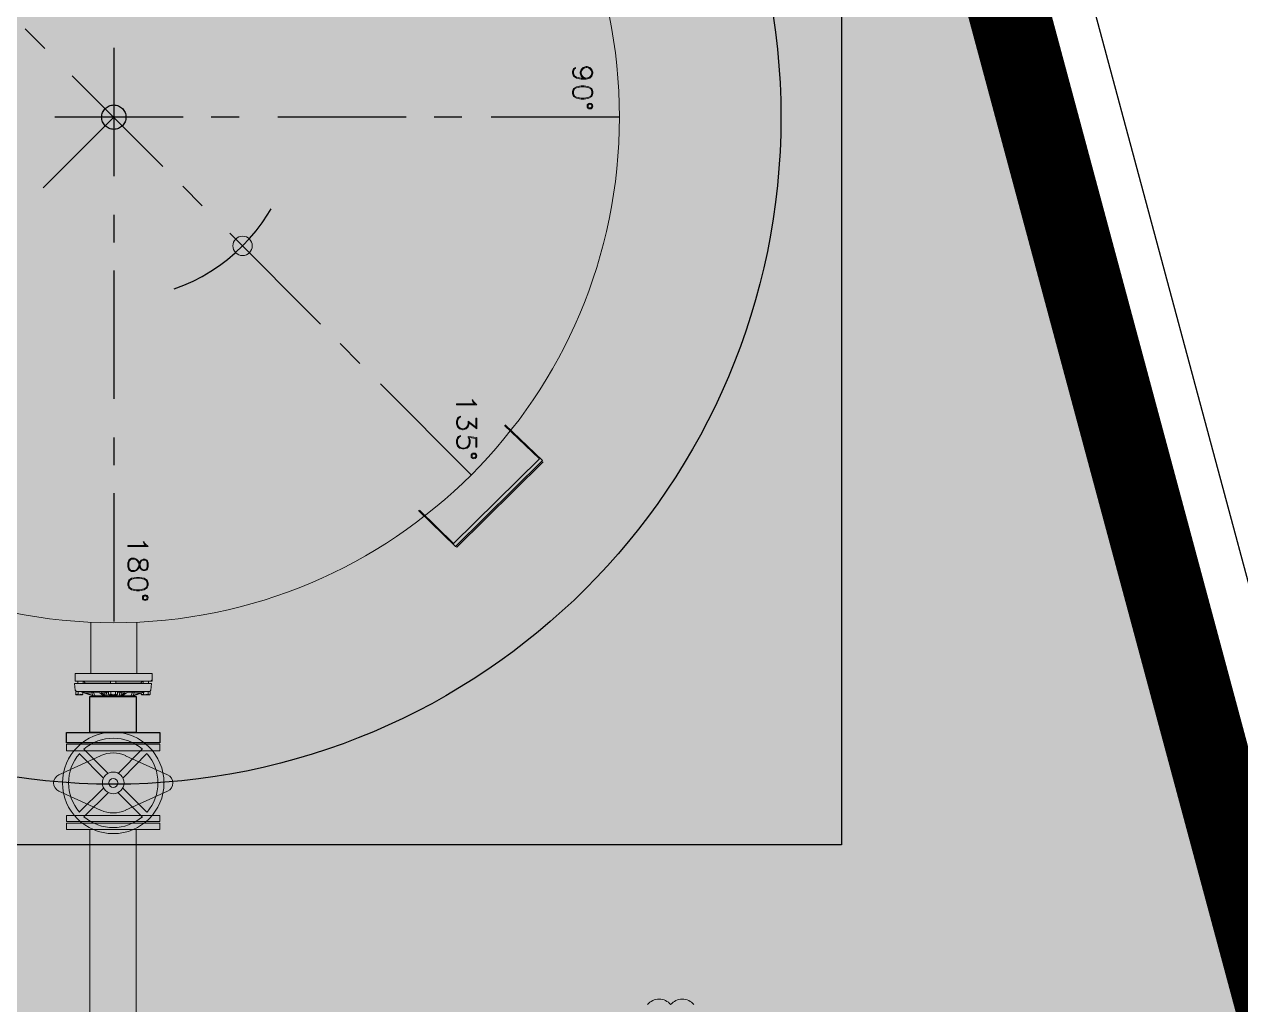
# Model space of a CAD drawing. Header units: millimetres. Extents: x 28 to 201, y 462 to 575.
# Drawn here: x 121.541 to 124.548, y 561.454 to 563.878 of the extents above; entities that cross this region are included whole.
import ezdxf

# ---------------------------------------------------------------- set-up
doc = ezdxf.new("R2010")
doc.units = ezdxf.units.MM
doc.linetypes.add('DASHDOT', pattern=[25.4, 12.7, -6.35, 0, -6.35])
for name, color, linetype in [('1- 3', 3, 'Continuous'), ('1- muro de carga', 5, 'Continuous'), ('8 hatch 2', 104, 'Continuous'), ('ejes', 140, 'DASHDOT')]:
    doc.layers.add(name, color=color, linetype=linetype)
doc.layers.add('3', color=3, linetype='Continuous', lineweight=30)

# ---------------------------------------------------------------- blocks, each defined once
blk = doc.blocks.new('tanke')
at = {"layer": '3', "lineweight": 20}
for points in [[(-0.0967, 1.1601), (-0.1012, 1.1553), (-0.1084, 1.1529), (-0.1109, 1.1529), (-0.1181, 1.1553), (-0.1226, 1.1601), (-0.125, 1.1674), (-0.125, 1.1698), (-0.1226, 1.1767), (-0.1181, 1.1815), (-0.1109, 1.184), (-0.1084, 1.184), (-0.1012, 1.1815), (-0.0967, 1.1767), (-0.0943, 1.1674), (-0.0943, 1.1553), (-0.0967, 1.1436), (-0.1012, 1.1363), (-0.1084, 1.1339), (-0.1133, 1.1339), (-0.1202, 1.1363), (-0.1226, 1.1412), (-0.1202, 1.1412), (-0.1181, 1.1363)], [(-0.1133, 1.1553), (-0.1202, 1.1601), (-0.1226, 1.1674), (-0.1226, 1.1698), (-0.1202, 1.1767), (-0.1133, 1.1815)], [(-0.1226, 1.1718), (-0.1181, 1.1791), (-0.1109, 1.1815), (-0.1084, 1.1815), (-0.1012, 1.1791), (-0.0967, 1.1718)], [(-0.106, 1.1815), (-0.0987, 1.1767), (-0.0967, 1.1674), (-0.0967, 1.1553), (-0.0987, 1.1436), (-0.1036, 1.1363)], [(-0.0632, 1.184), (-0.0705, 1.1815), (-0.0749, 1.1743), (-0.0773, 1.1626), (-0.0773, 1.1553), (-0.0749, 1.1436), (-0.0705, 1.1363), (-0.0632, 1.1339), (-0.0584, 1.1339), (-0.0515, 1.1363), (-0.0466, 1.1436), (-0.0442, 1.1553), (-0.0442, 1.1626), (-0.0466, 1.1743), (-0.0515, 1.1815), (-0.0584, 1.184), (-0.0632, 1.184)], [(-0.0681, 1.1815), (-0.0729, 1.1743), (-0.0749, 1.1626), (-0.0749, 1.1553), (-0.0729, 1.1436), (-0.0681, 1.1363)], [(-0.0515, 1.1791), (-0.0584, 1.1815), (-0.0632, 1.1815), (-0.0705, 1.1791)], [(-0.0535, 1.1363), (-0.0491, 1.1436), (-0.0466, 1.1553), (-0.0466, 1.1626), (-0.0491, 1.1743), (-0.0535, 1.1815)], [(-0.0967, 1.165), (-0.1012, 1.1577), (-0.1084, 1.1553), (-0.1109, 1.1553), (-0.1181, 1.1577), (-0.1226, 1.165)], [(-0.0967, 1.1674), (-0.0987, 1.1601), (-0.106, 1.1553)], [(-0.1012, 1.1387), (-0.1084, 1.1363), (-0.1133, 1.1363), (-0.1202, 1.1387)], [(-0.0705, 1.1387), (-0.0632, 1.1363), (-0.0584, 1.1363), (-0.0515, 1.1387)], [(0.8487, 1.0596), (0.7611, 0.9671)], [(0.8451, 1.0523), (0.7627, 0.9655)], [(0.8451, 1.0523), (1.0543, 0.8399), (0.9715, 0.7555)], [(1.062, 0.8447), (0.8487, 1.0596)], [(1.062, 0.8447), (1.0636, 0.8479), (0.852, 1.0612)], [(0.711, 0.8472), (0.7086, 0.8472), (0.7086, 0.8924), (0.7041, 0.8875), (0.6993, 0.8855), (0.6993, 0.8875), (0.7041, 0.89), (0.711, 0.8972), (0.711, 0.8472)], [(0.7538, 0.8783), (0.7586, 0.8783), (0.7659, 0.8758), (0.7708, 0.871), (0.7732, 0.8637), (0.7732, 0.8617), (0.7708, 0.8544), (0.7659, 0.8496), (0.7586, 0.8472), (0.7518, 0.8472), (0.7445, 0.8496), (0.7421, 0.852), (0.7397, 0.8569), (0.7421, 0.8569)], [(0.7683, 0.8948), (0.7445, 0.8948), (0.7445, 0.8972), (0.7708, 0.8972), (0.7538, 0.8758)], [(0.7683, 0.8972), (0.7518, 0.8758)], [(0.7518, 0.8758), (0.7586, 0.8758), (0.7659, 0.8734), (0.7708, 0.8661)], [(0.7611, 0.8758), (0.7683, 0.871), (0.7708, 0.8637), (0.7708, 0.8617), (0.7683, 0.8544), (0.7611, 0.8496)], [(0.7922, 0.8972), (0.816, 0.8972), (0.816, 0.8948), (0.7946, 0.8948), (0.7922, 0.8783), (0.799, 0.8807), (0.8063, 0.8807), (0.8136, 0.8783), (0.8184, 0.8734), (0.8204, 0.8661), (0.8204, 0.8617), (0.8184, 0.8544), (0.8136, 0.8496), (0.8063, 0.8472), (0.799, 0.8472), (0.7922, 0.8496), (0.7897, 0.852), (0.7873, 0.8569), (0.7897, 0.8569)], [(0.7922, 0.8972), (0.7897, 0.8758)], [(0.7897, 0.8758), (0.7922, 0.8758), (0.797, 0.8783), (0.8063, 0.8783), (0.8136, 0.8758), (0.8184, 0.8686)], [(0.8087, 0.8783), (0.816, 0.8734), (0.8184, 0.8661), (0.8184, 0.8617), (0.816, 0.8544), (0.8087, 0.8496)], [(0.7708, 0.8593), (0.7659, 0.852), (0.7586, 0.8496), (0.7518, 0.8496), (0.7445, 0.852), (0.7421, 0.8569)], [(0.7494, 0.8496), (0.7421, 0.8544)], [(0.8184, 0.8593), (0.8136, 0.852), (0.8063, 0.8496), (0.799, 0.8496), (0.7922, 0.852), (0.7897, 0.8569)], [(0.797, 0.8496), (0.7897, 0.8544)], [(1.062, 0.8447), (0.9727, 0.7534)], [(1.3754, 0.0951), (1.3754, -0.0955)], [(1.3754, 0.0951), (1.3948, 0.0951)], [(1.3754, -0.0919), (1.3754, 0.0919)], [(1.3916, 0.0951), (1.3948, 0.0919)], [(1.3948, -0.0955), (1.3948, 0.0951)], [(1.4004, 0.0935), (1.4004, -0.0971)], [(1.0615, 0.0346), (1.0591, 0.0346), (1.0591, 0.0799), (1.0547, 0.075), (1.0498, 0.0726), (1.0498, 0.075), (1.0547, 0.0774), (1.0615, 0.0847), (1.0615, 0.0346)], [(1.0975, 0.0823), (1.095, 0.0774), (1.095, 0.0726), (1.0975, 0.0677), (1.1019, 0.0657), (1.1116, 0.0633), (1.1164, 0.0609), (1.1213, 0.056), (1.1237, 0.0512), (1.1237, 0.0439), (1.1213, 0.0395), (1.1189, 0.037), (1.1116, 0.0346), (1.1019, 0.0346), (1.095, 0.037), (1.0926, 0.0395), (1.0902, 0.0439), (1.0902, 0.0512), (1.0926, 0.056), (1.0975, 0.0609), (1.1019, 0.0633), (1.1116, 0.0657), (1.1164, 0.0677), (1.1189, 0.0726), (1.1189, 0.0774), (1.1164, 0.0823)], [(1.1019, 0.0847), (1.095, 0.0823), (1.0926, 0.0774), (1.0926, 0.0726), (1.095, 0.0677), (1.0975, 0.0657), (1.1019, 0.0633), (1.1116, 0.0609), (1.1164, 0.0584), (1.1189, 0.056), (1.1213, 0.0512), (1.1213, 0.0439), (1.1189, 0.0395), (1.1116, 0.037), (1.1019, 0.037), (1.095, 0.0395), (1.0926, 0.0439), (1.0926, 0.0512), (1.095, 0.056), (1.0975, 0.0584), (1.1019, 0.0609), (1.1116, 0.0633), (1.1164, 0.0657), (1.1189, 0.0677), (1.1213, 0.0726), (1.1213, 0.0774), (1.1189, 0.0823), (1.1116, 0.0847), (1.1019, 0.0847)], [(1.1189, 0.0799), (1.1116, 0.0823), (1.1019, 0.0823), (1.095, 0.0799)], [(1.152, 0.0847), (1.1451, 0.0823), (1.1403, 0.075), (1.1379, 0.0633), (1.1379, 0.056), (1.1403, 0.0439), (1.1451, 0.037), (1.152, 0.0346), (1.1568, 0.0346), (1.1641, 0.037), (1.1689, 0.0439), (1.171, 0.056), (1.171, 0.0633), (1.1689, 0.075), (1.1641, 0.0823), (1.1568, 0.0847), (1.152, 0.0847)], [(1.1471, 0.0823), (1.1427, 0.075), (1.1403, 0.0633), (1.1403, 0.056), (1.1427, 0.0439), (1.1471, 0.037)], [(1.1641, 0.0799), (1.1568, 0.0823), (1.152, 0.0823), (1.1451, 0.0799)], [(1.1617, 0.037), (1.1665, 0.0439), (1.1689, 0.056), (1.1689, 0.0633), (1.1665, 0.075), (1.1617, 0.0823)], [(1.3948, 0.0854), (1.4004, 0.0854)], [(1.4004, 0.0725), (1.3948, 0.0725)], [(1.3996, 0.0046), (1.3996, 0.0676)], [(1.4198, 0.0038), (1.4198, 0.0887)], [(1.4198, 0.0846), (1.4267, 0.0846)], [(1.4198, 0.0491), (1.4198, 0.0495), (1.4202, 0.0499), (1.4206, 0.0499), (1.421, 0.0503), (1.4214, 0.0503), (1.4218, 0.0503), (1.4223, 0.0507), (1.4231, 0.0507), (1.4231, 0.0672)], [(1.4218, 0.0733), (1.4267, 0.0733)], [(1.4218, 0.0733), (1.4267, 0.0733)], [(1.4218, 0.0733), (1.4267, 0.0733)], [(1.4218, 0.0733), (1.4267, 0.0733)], [(1.4218, 0.0733), (1.4267, 0.0733)], [(1.4235, 0.0676), (1.4267, 0.0676)], [(1.4299, 0.0515), (1.4243, 0.0676)], [(1.4283, 0.0874), (1.4279, 0.0887), (1.4267, 0.0899)], [(1.4267, 0.0899), (1.4283, 0.0887)], [(1.4267, 0.0846), (1.4279, 0.0854)], [(1.4283, 0.079), (1.4279, 0.081), (1.4275, 0.083), (1.4267, 0.0846)], [(1.4283, 0.0705), (1.4279, 0.0721), (1.4267, 0.0733)], [(1.4283, 0.0693), (1.4267, 0.0676)], [(1.4279, 0.0854), (1.4283, 0.087), (1.4283, 0.0874)], [(1.4283, 0.0887), (1.4283, 0.0874)], [(1.4283, 0.079), (1.4283, 0.079)], [(1.4283, 0.0705), (1.4283, 0.0693)], [(1.0926, 0.0419), (1.0999, 0.037)], [(1.114, 0.037), (1.1213, 0.0419)], [(1.1451, 0.0395), (1.152, 0.037), (1.1568, 0.037), (1.1641, 0.0395)], [(1.2502, 0.0567), (1.3754, 0.0567)], [(1.3996, 0.0471), (1.4004, 0.0471)], [(1.4214, 0.0333), (1.4214, 0.0466)], [(1.4214, 0.0466), (1.4275, 0.0438), (1.4311, 0.0422)], [(1.4311, 0.0471), (1.4311, 0.0471), (1.4307, 0.0471), (1.4303, 0.0479)], [(1.4311, 0.0507), (1.4311, 0.0471), (1.4307, 0.0471)], [(1.4311, 0.0471), (1.4311, 0.0471)], [(1.4311, 0.0471), (1.4311, 0.0458)], [(1.4311, 0.0471), (1.4311, 0.0471), (1.4311, 0.0458), (1.4311, 0.0434), (1.4315, 0.0418)], [(1.4311, 0.0228), (1.4311, 0.0232), (1.4311, 0.0422), (1.4315, 0.0418), (1.4311, 0.0434), (1.4311, 0.0458)], [(1.4315, 0.0418), (1.4315, 0.0422), (1.4311, 0.0426)], [(1.4311, 0.0422), (1.4315, 0.0418)], [(1.4311, 0.0422), (1.4315, 0.0418)], [(1.4328, -0.0515), (1.4328, 0.0479)], [(1.3948, 0.0046), (1.4004, 0.0046)], [(1.4214, 0.0147), (1.4214, 0.0151), (1.421, 0.0151), (1.4206, 0.0151), (1.4202, 0.0151), (1.4202, 0.0155), (1.4198, 0.0155)], [(1.4198, 0.0038), (1.4198, 0.0038)], [(1.4283, -0.0002), (1.4275, 0.0018), (1.4267, 0.0038), (1.4198, 0.0038), (1.4198, 0.003)], [(1.4198, 0.0038), (1.4267, 0.0038)], [(1.4198, 0.0038), (1.4267, 0.0038)], [(1.4198, -0.0067), (1.4198, 0.003)], [(1.4214, 0.0095), (1.4214, 0.0147)], [(1.4231, 0.0188), (1.4231, 0.0269)], [(1.4267, 0.0038), (1.4279, 0.005), (1.4283, 0.0063), (1.4283, 0.0067), (1.4279, 0.0079), (1.4267, 0.0095)], [(1.4267, 0.0095), (1.4283, 0.0079)], [(1.4283, 0.0079), (1.4283, 0.0067)], [(1.4283, 0.0067), (1.4283, -0.0018)], [(1.4311, 0.0232), (1.4287, 0.0236)], [(1.4303, 0.0216), (1.4307, 0.0216), (1.4311, 0.022), (1.4311, 0.0224)], [(1.4311, 0.0204), (1.4311, 0.016), (1.4315, 0.0131)], [(1.4315, 0.0131), (1.4315, 0.0135), (1.4311, 0.0143)], [(1.4311, 0.0131), (1.4315, 0.0131)], [(1.4004, -0.0083), (1.3948, -0.0083)], [(1.3996, -0.0713), (1.3996, -0.0083)], [(1.4198, -0.0067), (1.4198, -0.0075)], [(1.4198, -0.0923), (1.4198, -0.0075)], [(1.4198, -0.0131), (1.4267, -0.0131)], [(1.4214, -0.0188), (1.4214, -0.0188), (1.421, -0.0188), (1.4206, -0.0188), (1.4202, -0.0192), (1.4198, -0.0196)], [(1.4214, -0.0204), (1.4214, -0.0131)], [(1.4231, -0.0224), (1.4231, -0.0305)], [(1.4283, -0.0103), (1.4279, -0.0087), (1.4267, -0.0075)], [(1.4283, -0.0115), (1.4267, -0.0131)], [(1.4283, -0.0018), (1.4283, -0.0002)], [(1.4283, -0.0103), (1.4283, -0.0115)], [(1.4311, -0.0269), (1.4287, -0.0277)], [(1.4303, -0.0252), (1.4307, -0.0256), (1.4311, -0.0261), (1.4311, -0.0265)], [(1.4311, -0.0172), (1.4315, -0.0168)], [(1.4311, -0.024), (1.4311, -0.0196), (1.4315, -0.0168)], [(1.4315, -0.0168), (1.4315, -0.0172), (1.4311, -0.018)], [(1.4311, -0.0212), (1.4311, -0.0212)], [(1.4311, -0.0269), (1.4311, -0.0269), (1.4311, -0.0458), (1.4315, -0.0458), (1.4311, -0.0475), (1.4311, -0.0495)], [(1.2502, -0.0571), (1.3754, -0.0571)], [(1.3996, -0.0511), (1.4004, -0.0511)], [(1.4231, -0.0709), (1.4231, -0.0543), (1.4223, -0.0543), (1.4218, -0.0543), (1.4214, -0.0539), (1.421, -0.0539), (1.4206, -0.0535), (1.4202, -0.0535), (1.4198, -0.0531)], [(1.4214, -0.0374), (1.4214, -0.0507)], [(1.4214, -0.0507), (1.4275, -0.0479), (1.4311, -0.0458)], [(1.4311, -0.0519), (1.4243, -0.0713)], [(1.4311, -0.0507), (1.4311, -0.0507), (1.4307, -0.0511), (1.4303, -0.0519)], [(1.4311, -0.0547), (1.4311, -0.0507), (1.4307, -0.0511)], [(1.4311, -0.0466), (1.4315, -0.0458)], [(1.4311, -0.0458), (1.4315, -0.0458)], [(1.4311, -0.0458), (1.4315, -0.0458)], [(1.4311, -0.0507), (1.4311, -0.0507), (1.4311, -0.0495), (1.4311, -0.0475), (1.4315, -0.0458)], [(1.4311, -0.0507), (1.4311, -0.0495)], [(1.4311, -0.0507), (1.4311, -0.0507)], [(1.4004, -0.0761), (1.3948, -0.0761)], [(1.3948, -0.0891), (1.4004, -0.0891)], [(1.4198, -0.0882), (1.4279, -0.0882)], [(1.4218, -0.0769), (1.4267, -0.0769)], [(1.4218, -0.0769), (1.4267, -0.0769)], [(1.4218, -0.0769), (1.4271, -0.0769)], [(1.4235, -0.0713), (1.4243, -0.0713)], [(1.4283, -0.0782), (1.4271, -0.0769)], [(1.4283, -0.0794), (1.4279, -0.0802), (1.4271, -0.0814)], [(1.4271, -0.0814), (1.4279, -0.083)], [(1.4271, -0.0814), (1.4279, -0.083), (1.4283, -0.0842), (1.4283, -0.0854)], [(1.4283, -0.0858), (1.4283, -0.0874), (1.4279, -0.0887), (1.4271, -0.0899)], [(1.4271, -0.0899), (1.4279, -0.0907)], [(1.4283, -0.0794), (1.4283, -0.0782)], [(1.4283, -0.0919), (1.4283, -0.0854)], [(1.3948, -0.0955), (1.3754, -0.0955)], [(1.4275, -0.0939), (1.4198, -0.0939), (1.4198, -0.0923)], [(1.4283, -0.0919), (1.4279, -0.0931), (1.4271, -0.0943)], [(1.4271, -0.0943), (1.4283, -0.0931)], [(1.4283, -0.0919), (1.4283, -0.0919), (1.4279, -0.0907)], [(1.4283, -0.0931), (1.4283, -0.0919)]]:
    blk.add_lwpolyline(points, dxfattribs=at)
for points, knots in [([(0, 1.2498), (-0.6905, 1.2498), (-1.2502, 0.6902), (-1.2502, 0), (-1.2502, -0.6902), (-0.6905, -1.2498), (0, -1.2498), (0.6905, -1.2498), (1.2502, -0.6902), (1.2502, 0), (1.2502, 0.6902), (0.6905, 1.2498), (0, 1.2498)], [0, 0, 0, 0, 1, 1, 1, 2, 2, 2, 3, 3, 3, 4, 4, 4, 4]), ([(-0.0204, 1.1769), (-0.0204, 1.1808), (-0.0236, 1.184), (-0.0275, 1.184), (-0.0314, 1.184), (-0.0345, 1.1808), (-0.0345, 1.1769), (-0.0345, 1.173), (-0.0314, 1.1698), (-0.0275, 1.1698), (-0.0236, 1.1698), (-0.0204, 1.173), (-0.0204, 1.1769)], [0, 0, 0, 0, 1, 1, 1, 2, 2, 2, 3, 3, 3, 4, 4, 4, 4]), ([(-0.0228, 1.1769), (-0.0228, 1.1795), (-0.0249, 1.1815), (-0.0275, 1.1815), (-0.03, 1.1815), (-0.0321, 1.1795), (-0.0321, 1.1769), (-0.0321, 1.1743), (-0.03, 1.1723), (-0.0275, 1.1723), (-0.0249, 1.1723), (-0.0228, 1.1743), (-0.0228, 1.1769)], [0, 0, 0, 0, 1, 1, 1, 2, 2, 2, 3, 3, 3, 4, 4, 4, 4]), ([(0.8447, 0.8902), (0.8447, 0.8941), (0.8415, 0.8972), (0.8376, 0.8972), (0.8337, 0.8972), (0.8305, 0.8941), (0.8305, 0.8902), (0.8305, 0.8863), (0.8337, 0.8831), (0.8376, 0.8831), (0.8415, 0.8831), (0.8447, 0.8863), (0.8447, 0.8902)], [0, 0, 0, 0, 1, 1, 1, 2, 2, 2, 3, 3, 3, 4, 4, 4, 4]), ([(0.8422, 0.8902), (0.8422, 0.8927), (0.8402, 0.8948), (0.8376, 0.8948), (0.835, 0.8948), (0.833, 0.8927), (0.833, 0.8902), (0.833, 0.8876), (0.835, 0.8855), (0.8376, 0.8855), (0.8402, 0.8855), (0.8422, 0.8876), (0.8422, 0.8902)], [0, 0, 0, 0, 1, 1, 1, 2, 2, 2, 3, 3, 3, 4, 4, 4, 4]), ([(0.3183, 0.3423), (0.305, 0.3423), (0.2942, 0.3315), (0.2942, 0.3183), (0.2942, 0.305), (0.305, 0.2942), (0.3183, 0.2942), (0.3315, 0.2942), (0.3423, 0.305), (0.3423, 0.3183), (0.3423, 0.3315), (0.3315, 0.3423), (0.3183, 0.3423)], [0, 0, 0, 0, 1, 1, 1, 2, 2, 2, 3, 3, 3, 4, 4, 4, 4]), ([(1.3948, 0.0919), (1.3948, 0.0919), (1.3948, -0.0955), (1.3948, -0.0955), (1.3948, -0.0955), (1.3948, 0.0919), (1.3948, 0.0919)], [0, 0, 0, 0, 1, 1, 1, 2, 2, 2, 2]), ([(1.4198, 0.0887), (1.4198, 0.0887), (1.417, 0.0919), (1.417, 0.0919), (1.417, 0.0919), (1.4198, 0.0887), (1.4198, 0.0887), (1.4198, 0.0887), (1.417, 0.0919), (1.417, 0.0919), (1.417, 0.0919), (1.4004, 0.0935), (1.4004, 0.0935)], [0, 0, 0, 0, 1, 1, 1, 2, 2, 2, 3, 3, 3, 4, 4, 4, 4]), ([(1.1952, 0.0776), (1.1952, 0.0815), (1.192, 0.0847), (1.1881, 0.0847), (1.1842, 0.0847), (1.1811, 0.0815), (1.1811, 0.0776), (1.1811, 0.0737), (1.1842, 0.0706), (1.1881, 0.0706), (1.192, 0.0706), (1.1952, 0.0737), (1.1952, 0.0776)], [0, 0, 0, 0, 1, 1, 1, 2, 2, 2, 3, 3, 3, 4, 4, 4, 4]), ([(1.1928, 0.0776), (1.1928, 0.0802), (1.1907, 0.0823), (1.1881, 0.0823), (1.1856, 0.0823), (1.1835, 0.0802), (1.1835, 0.0776), (1.1835, 0.0751), (1.1856, 0.073), (1.1881, 0.073), (1.1907, 0.073), (1.1928, 0.0751), (1.1928, 0.0776)], [0, 0, 0, 0, 1, 1, 1, 2, 2, 2, 3, 3, 3, 4, 4, 4, 4]), ([(1.3948, 0.0709), (1.3948, 0.0709), (1.398, 0.0676), (1.398, 0.0676), (1.398, 0.0676), (1.3948, 0.0709), (1.3948, 0.0709), (1.3948, 0.0709), (1.398, 0.0676), (1.398, 0.0676), (1.398, 0.0676), (1.3996, 0.0676), (1.3996, 0.0676)], [0, 0, 0, 0, 1, 1, 1, 2, 2, 2, 3, 3, 3, 4, 4, 4, 4]), ([(1.4267, 0.0899), (1.4267, 0.0899), (1.4279, 0.0887), (1.4279, 0.0887), (1.4279, 0.0887), (1.4283, 0.0874), (1.4283, 0.0874), (1.4283, 0.0874), (1.4279, 0.0887), (1.4279, 0.0887), (1.4279, 0.0887), (1.4267, 0.0899), (1.4267, 0.0899), (1.4267, 0.0899), (1.4198, 0.0899), (1.4198, 0.0899), (1.4198, 0.0899), (1.4198, 0.0887), (1.4198, 0.0887)], [0, 0, 0, 0, 1, 1, 1, 2, 2, 2, 3, 3, 3, 4, 4, 4, 5, 5, 5, 6, 6, 6, 6]), ([(1.4198, 0.0794), (1.4198, 0.0794), (1.4231, 0.0693), (1.4231, 0.0693), (1.4231, 0.0693), (1.4198, 0.0794), (1.4198, 0.0794), (1.4198, 0.0794), (1.4231, 0.0693), (1.4231, 0.0693), (1.4231, 0.0693), (1.4299, 0.0499), (1.4299, 0.0499)], [0, 0, 0, 0, 1, 1, 1, 2, 2, 2, 3, 3, 3, 4, 4, 4, 4]), ([(1.4198, 0.0749), (1.4198, 0.0749), (1.4231, 0.0672), (1.4231, 0.0672), (1.4231, 0.0672), (1.4198, 0.0749), (1.4198, 0.0749), (1.4198, 0.0749), (1.4231, 0.0672), (1.4231, 0.0672), (1.4231, 0.0672), (1.4299, 0.0471), (1.4299, 0.0471), (1.4299, 0.0471), (1.4307, 0.045), (1.4307, 0.045), (1.4307, 0.045), (1.4311, 0.0434), (1.4311, 0.0434)], [0, 0, 0, 0, 1, 1, 1, 2, 2, 2, 3, 3, 3, 4, 4, 4, 5, 5, 5, 6, 6, 6, 6]), ([(1.4311, 0.0471), (1.4311, 0.0471), (1.4311, 0.0471), (1.4311, 0.0471), (1.4311, 0.0471), (1.4307, 0.0471), (1.4307, 0.0471), (1.4307, 0.0471), (1.4303, 0.0479), (1.4303, 0.0479), (1.4303, 0.0479), (1.4299, 0.0499), (1.4299, 0.0499), (1.4299, 0.0499), (1.4231, 0.0693), (1.4231, 0.0693), (1.4231, 0.0693), (1.4299, 0.0499), (1.4299, 0.0499), (1.4299, 0.0499), (1.4303, 0.0479), (1.4303, 0.0479)], [0, 0, 0, 0, 1, 1, 1, 2, 2, 2, 3, 3, 3, 4, 4, 4, 5, 5, 5, 6, 6, 6, 7, 7, 7, 7]), ([(1.4283, 0.0874), (1.4283, 0.0874), (1.4283, 0.079), (1.4283, 0.079), (1.4283, 0.079), (1.4283, 0.0874), (1.4283, 0.0874), (1.4283, 0.0874), (1.4283, 0.079), (1.4283, 0.079), (1.4283, 0.079), (1.4283, 0.0769), (1.4283, 0.0769), (1.4283, 0.0769), (1.4275, 0.0753), (1.4275, 0.0753), (1.4275, 0.0753), (1.4267, 0.0733), (1.4267, 0.0733), (1.4267, 0.0733), (1.4275, 0.0753), (1.4275, 0.0753), (1.4275, 0.0753), (1.4283, 0.0769), (1.4283, 0.0769), (1.4283, 0.0769), (1.4283, 0.079), (1.4283, 0.079)], [0, 0, 0, 0, 1, 1, 1, 2, 2, 2, 3, 3, 3, 4, 4, 4, 5, 5, 5, 6, 6, 6, 7, 7, 7, 8, 8, 8, 9, 9, 9, 9]), ([(1.4283, 0.079), (1.4283, 0.079), (1.4283, 0.0705), (1.4283, 0.0705), (1.4283, 0.0705), (1.4283, 0.079), (1.4283, 0.079), (1.4283, 0.079), (1.4283, 0.0705), (1.4283, 0.0705), (1.4283, 0.0705), (1.4283, 0.0701), (1.4283, 0.0701), (1.4283, 0.0701), (1.4279, 0.0689), (1.4279, 0.0689), (1.4279, 0.0689), (1.4267, 0.0676), (1.4267, 0.0676), (1.4267, 0.0676), (1.4279, 0.0689), (1.4279, 0.0689), (1.4279, 0.0689), (1.4283, 0.0701), (1.4283, 0.0701), (1.4283, 0.0701), (1.4283, 0.0705), (1.4283, 0.0705)], [0, 0, 0, 0, 1, 1, 1, 2, 2, 2, 3, 3, 3, 4, 4, 4, 5, 5, 5, 6, 6, 6, 7, 7, 7, 8, 8, 8, 9, 9, 9, 9]), ([(1.4267, 0.0733), (1.4267, 0.0733), (1.4279, 0.0721), (1.4279, 0.0721), (1.4279, 0.0721), (1.4283, 0.0705), (1.4283, 0.0705), (1.4283, 0.0705), (1.4279, 0.0721), (1.4279, 0.0721), (1.4279, 0.0721), (1.4267, 0.0733), (1.4267, 0.0733)], [0, 0, 0, 0, 1, 1, 1, 2, 2, 2, 3, 3, 3, 4, 4, 4, 4]), ([(1.4198, 0.0491), (1.4198, 0.0491), (1.4214, 0.0466), (1.4214, 0.0466), (1.4214, 0.0466), (1.4198, 0.0491), (1.4198, 0.0491), (1.4198, 0.0491), (1.4214, 0.0466), (1.4214, 0.0466)], [0, 0, 0, 0, 1, 1, 1, 2, 2, 2, 3, 3, 3, 3]), ([(1.4198, 0.0382), (1.4198, 0.0382), (1.4231, 0.0313), (1.4231, 0.0313), (1.4231, 0.0313), (1.4198, 0.0382), (1.4198, 0.0382), (1.4198, 0.0382), (1.4231, 0.0313), (1.4231, 0.0313), (1.4231, 0.0313), (1.4299, 0.022), (1.4299, 0.022)], [0, 0, 0, 0, 1, 1, 1, 2, 2, 2, 3, 3, 3, 4, 4, 4, 4]), ([(1.4299, 0.0471), (1.4299, 0.0471), (1.4231, 0.0507), (1.4231, 0.0507), (1.4231, 0.0507), (1.4214, 0.0466), (1.4214, 0.0466), (1.4214, 0.0466), (1.4231, 0.0507), (1.4231, 0.0507), (1.4231, 0.0507), (1.4214, 0.0466), (1.4214, 0.0466)], [0, 0, 0, 0, 1, 1, 1, 2, 2, 2, 3, 3, 3, 4, 4, 4, 4]), ([(1.4311, 0.0232), (1.4311, 0.0232), (1.4311, 0.0224), (1.4311, 0.0224), (1.4311, 0.0224), (1.4311, 0.022), (1.4311, 0.022), (1.4311, 0.022), (1.4307, 0.0216), (1.4307, 0.0216), (1.4307, 0.0216), (1.4303, 0.0216), (1.4303, 0.0216), (1.4303, 0.0216), (1.4299, 0.022), (1.4299, 0.022), (1.4299, 0.022), (1.4231, 0.0313), (1.4231, 0.0313), (1.4231, 0.0313), (1.4299, 0.022), (1.4299, 0.022), (1.4299, 0.022), (1.4303, 0.0216), (1.4303, 0.0216)], [0, 0, 0, 0, 1, 1, 1, 2, 2, 2, 3, 3, 3, 4, 4, 4, 5, 5, 5, 6, 6, 6, 7, 7, 7, 8, 8, 8, 8]), ([(1.4291, 0.0519), (1.4291, 0.0519), (1.4311, 0.0507), (1.4311, 0.0507), (1.4311, 0.0507), (1.4328, 0.0479), (1.4328, 0.0479), (1.4328, 0.0479), (1.4311, 0.0507), (1.4311, 0.0507), (1.4311, 0.0507), (1.4328, 0.0479), (1.4328, 0.0479)], [0, 0, 0, 0, 1, 1, 1, 2, 2, 2, 3, 3, 3, 4, 4, 4, 4]), ([(1.4311, 0.0426), (1.4311, 0.0426), (1.4311, 0.0422), (1.4311, 0.0422), (1.4311, 0.0422), (1.4311, 0.0426), (1.4311, 0.0426), (1.4311, 0.0426), (1.4311, 0.0422), (1.4311, 0.0422)], [0, 0, 0, 0, 1, 1, 1, 2, 2, 2, 3, 3, 3, 3]), ([(1.4311, 0.0426), (1.4311, 0.0426), (1.4315, 0.0422), (1.4315, 0.0422), (1.4315, 0.0422), (1.4315, 0.0418), (1.4315, 0.0418), (1.4315, 0.0418), (1.4315, 0.0422), (1.4315, 0.0422), (1.4315, 0.0422), (1.4311, 0.0426), (1.4311, 0.0426)], [0, 0, 0, 0, 1, 1, 1, 2, 2, 2, 3, 3, 3, 4, 4, 4, 4]), ([(1.4311, 0.0151), (1.4311, 0.0151), (1.4307, 0.0164), (1.4307, 0.0164), (1.4307, 0.0164), (1.4299, 0.0172), (1.4299, 0.0172), (1.4299, 0.0172), (1.4299, 0.0176), (1.4299, 0.0176), (1.4299, 0.0176), (1.4231, 0.0269), (1.4231, 0.0269), (1.4231, 0.0269), (1.4198, 0.0281), (1.4198, 0.0281), (1.4198, 0.0281), (1.4231, 0.0269), (1.4231, 0.0269), (1.4231, 0.0269), (1.4198, 0.0281), (1.4198, 0.0281)], [0, 0, 0, 0, 1, 1, 1, 2, 2, 2, 3, 3, 3, 4, 4, 4, 5, 5, 5, 6, 6, 6, 7, 7, 7, 7]), ([(1.4299, 0.0176), (1.4299, 0.0176), (1.4231, 0.0188), (1.4231, 0.0188), (1.4231, 0.0188), (1.4198, 0.0155), (1.4198, 0.0155), (1.4198, 0.0155), (1.4231, 0.0188), (1.4231, 0.0188), (1.4231, 0.0188), (1.4198, 0.0155), (1.4198, 0.0155)], [0, 0, 0, 0, 1, 1, 1, 2, 2, 2, 3, 3, 3, 4, 4, 4, 4]), ([(1.4198, 0.0095), (1.4198, 0.0095), (1.4267, 0.0095), (1.4267, 0.0095), (1.4267, 0.0095), (1.4279, 0.0079), (1.4279, 0.0079), (1.4279, 0.0079), (1.4283, 0.0067), (1.4283, 0.0067), (1.4283, 0.0067), (1.4279, 0.0079), (1.4279, 0.0079), (1.4279, 0.0079), (1.4267, 0.0095), (1.4267, 0.0095)], [0, 0, 0, 0, 1, 1, 1, 2, 2, 2, 3, 3, 3, 4, 4, 4, 5, 5, 5, 5]), ([(1.4267, -0.0075), (1.4267, -0.0075), (1.4275, -0.0059), (1.4275, -0.0059), (1.4275, -0.0059), (1.4279, -0.0042), (1.4279, -0.0042), (1.4279, -0.0042), (1.4283, -0.0022), (1.4283, -0.0022), (1.4283, -0.0022), (1.4283, -0.0018), (1.4283, -0.0018), (1.4283, -0.0018), (1.4283, -0.0002), (1.4283, -0.0002), (1.4283, -0.0002), (1.4275, 0.0018), (1.4275, 0.0018), (1.4275, 0.0018), (1.4267, 0.0038), (1.4267, 0.0038), (1.4267, 0.0038), (1.4198, 0.0038), (1.4198, 0.0038), (1.4198, 0.0038), (1.4267, 0.0038), (1.4267, 0.0038)], [0, 0, 0, 0, 1, 1, 1, 2, 2, 2, 3, 3, 3, 4, 4, 4, 5, 5, 5, 6, 6, 6, 7, 7, 7, 8, 8, 8, 9, 9, 9, 9]), ([(1.4231, 0.0188), (1.4231, 0.0188), (1.4214, 0.0147), (1.4214, 0.0147), (1.4214, 0.0147), (1.4231, 0.0188), (1.4231, 0.0188), (1.4231, 0.0188), (1.4214, 0.0147), (1.4214, 0.0147), (1.4214, 0.0147), (1.4275, 0.0139), (1.4275, 0.0139), (1.4275, 0.0139), (1.4311, 0.0131), (1.4311, 0.0131)], [0, 0, 0, 0, 1, 1, 1, 2, 2, 2, 3, 3, 3, 4, 4, 4, 5, 5, 5, 5]), ([(1.4267, 0.0095), (1.4267, 0.0095), (1.4279, 0.0079), (1.4279, 0.0079), (1.4279, 0.0079), (1.4283, 0.0067), (1.4283, 0.0067), (1.4283, 0.0067), (1.4283, 0.0063), (1.4283, 0.0063), (1.4283, 0.0063), (1.4279, 0.005), (1.4279, 0.005), (1.4279, 0.005), (1.4267, 0.0038), (1.4267, 0.0038), (1.4267, 0.0038), (1.4279, 0.005), (1.4279, 0.005), (1.4279, 0.005), (1.4283, 0.0063), (1.4283, 0.0063), (1.4283, 0.0063), (1.4283, 0.0067), (1.4283, 0.0067), (1.4283, 0.0067), (1.4279, 0.0079), (1.4279, 0.0079), (1.4279, 0.0079), (1.4267, 0.0095), (1.4267, 0.0095)], [0, 0, 0, 0, 1, 1, 1, 2, 2, 2, 3, 3, 3, 4, 4, 4, 5, 5, 5, 6, 6, 6, 7, 7, 7, 8, 8, 8, 9, 9, 9, 10, 10, 10, 10]), ([(1.4311, 0.0232), (1.4311, 0.0232), (1.4311, 0.0224), (1.4311, 0.0224), (1.4311, 0.0224), (1.4311, 0.0232), (1.4311, 0.0232), (1.4311, 0.0232), (1.4311, 0.0224), (1.4311, 0.0224)], [0, 0, 0, 0, 1, 1, 1, 2, 2, 2, 3, 3, 3, 3]), ([(1.4315, 0.0131), (1.4315, 0.0131), (1.4311, 0.016), (1.4311, 0.016), (1.4311, 0.016), (1.4311, 0.0204), (1.4311, 0.0204), (1.4311, 0.0204), (1.4311, 0.0232), (1.4311, 0.0232), (1.4311, 0.0232), (1.4311, 0.0224), (1.4311, 0.0224), (1.4311, 0.0224), (1.4311, 0.0232), (1.4311, 0.0232), (1.4311, 0.0232), (1.4311, 0.0204), (1.4311, 0.0204)], [0, 0, 0, 0, 1, 1, 1, 2, 2, 2, 3, 3, 3, 4, 4, 4, 5, 5, 5, 6, 6, 6, 6]), ([(1.4311, 0.0143), (1.4311, 0.0143), (1.4311, 0.0131), (1.4311, 0.0131), (1.4311, 0.0131), (1.4311, 0.0143), (1.4311, 0.0143), (1.4311, 0.0143), (1.4311, 0.0131), (1.4311, 0.0131), (1.4311, 0.0131), (1.4311, -0.0204), (1.4311, -0.0204)], [0, 0, 0, 0, 1, 1, 1, 2, 2, 2, 3, 3, 3, 4, 4, 4, 4]), ([(1.4311, 0.0143), (1.4311, 0.0143), (1.4315, 0.0135), (1.4315, 0.0135), (1.4315, 0.0135), (1.4315, 0.0131), (1.4315, 0.0131), (1.4315, 0.0131), (1.4315, 0.0135), (1.4315, 0.0135), (1.4315, 0.0135), (1.4311, 0.0143), (1.4311, 0.0143)], [0, 0, 0, 0, 1, 1, 1, 2, 2, 2, 3, 3, 3, 4, 4, 4, 4]), ([(1.4267, -0.0075), (1.4267, -0.0075), (1.4279, -0.0087), (1.4279, -0.0087), (1.4279, -0.0087), (1.4283, -0.0103), (1.4283, -0.0103), (1.4283, -0.0103), (1.4279, -0.0087), (1.4279, -0.0087), (1.4279, -0.0087), (1.4267, -0.0075), (1.4267, -0.0075), (1.4267, -0.0075), (1.4198, -0.0075), (1.4198, -0.0075)], [0, 0, 0, 0, 1, 1, 1, 2, 2, 2, 3, 3, 3, 4, 4, 4, 5, 5, 5, 5]), ([(1.4198, -0.0321), (1.4198, -0.0321), (1.4231, -0.0305), (1.4231, -0.0305), (1.4231, -0.0305), (1.4198, -0.0321), (1.4198, -0.0321), (1.4198, -0.0321), (1.4231, -0.0305), (1.4231, -0.0305), (1.4231, -0.0305), (1.4299, -0.0212), (1.4299, -0.0212), (1.4299, -0.0212), (1.4307, -0.02), (1.4307, -0.02), (1.4307, -0.02), (1.4311, -0.0188), (1.4311, -0.0188)], [0, 0, 0, 0, 1, 1, 1, 2, 2, 2, 3, 3, 3, 4, 4, 4, 5, 5, 5, 6, 6, 6, 6]), ([(1.4299, -0.0212), (1.4299, -0.0212), (1.4231, -0.0224), (1.4231, -0.0224), (1.4231, -0.0224), (1.4198, -0.0196), (1.4198, -0.0196), (1.4198, -0.0196), (1.4231, -0.0224), (1.4231, -0.0224), (1.4231, -0.0224), (1.4198, -0.0196), (1.4198, -0.0196)], [0, 0, 0, 0, 1, 1, 1, 2, 2, 2, 3, 3, 3, 4, 4, 4, 4]), ([(1.4198, -0.0422), (1.4198, -0.0422), (1.4231, -0.0349), (1.4231, -0.0349), (1.4231, -0.0349), (1.4198, -0.0422), (1.4198, -0.0422), (1.4198, -0.0422), (1.4231, -0.0349), (1.4231, -0.0349), (1.4231, -0.0349), (1.4299, -0.0261), (1.4299, -0.0261)], [0, 0, 0, 0, 1, 1, 1, 2, 2, 2, 3, 3, 3, 4, 4, 4, 4]), ([(1.4231, -0.0224), (1.4231, -0.0224), (1.4214, -0.0188), (1.4214, -0.0188), (1.4214, -0.0188), (1.4231, -0.0224), (1.4231, -0.0224), (1.4231, -0.0224), (1.4214, -0.0188), (1.4214, -0.0188), (1.4214, -0.0188), (1.4275, -0.0176), (1.4275, -0.0176), (1.4275, -0.0176), (1.4311, -0.0172), (1.4311, -0.0172)], [0, 0, 0, 0, 1, 1, 1, 2, 2, 2, 3, 3, 3, 4, 4, 4, 5, 5, 5, 5]), ([(1.4311, -0.0269), (1.4311, -0.0269), (1.4311, -0.0265), (1.4311, -0.0265), (1.4311, -0.0265), (1.4311, -0.0261), (1.4311, -0.0261), (1.4311, -0.0261), (1.4307, -0.0256), (1.4307, -0.0256), (1.4307, -0.0256), (1.4303, -0.0252), (1.4303, -0.0252), (1.4303, -0.0252), (1.4299, -0.0261), (1.4299, -0.0261), (1.4299, -0.0261), (1.4231, -0.0349), (1.4231, -0.0349), (1.4231, -0.0349), (1.4299, -0.0261), (1.4299, -0.0261), (1.4299, -0.0261), (1.4303, -0.0252), (1.4303, -0.0252)], [0, 0, 0, 0, 1, 1, 1, 2, 2, 2, 3, 3, 3, 4, 4, 4, 5, 5, 5, 6, 6, 6, 7, 7, 7, 8, 8, 8, 8]), ([(1.4283, -0.0018), (1.4283, -0.0018), (1.4283, -0.0103), (1.4283, -0.0103), (1.4283, -0.0103), (1.4283, -0.0018), (1.4283, -0.0018), (1.4283, -0.0018), (1.4283, -0.0103), (1.4283, -0.0103), (1.4283, -0.0103), (1.4283, -0.0107), (1.4283, -0.0107), (1.4283, -0.0107), (1.4279, -0.0119), (1.4279, -0.0119), (1.4279, -0.0119), (1.4267, -0.0131), (1.4267, -0.0131), (1.4267, -0.0131), (1.4279, -0.0119), (1.4279, -0.0119), (1.4279, -0.0119), (1.4283, -0.0107), (1.4283, -0.0107), (1.4283, -0.0107), (1.4283, -0.0103), (1.4283, -0.0103)], [0, 0, 0, 0, 1, 1, 1, 2, 2, 2, 3, 3, 3, 4, 4, 4, 5, 5, 5, 6, 6, 6, 7, 7, 7, 8, 8, 8, 9, 9, 9, 9]), ([(1.4315, -0.0168), (1.4315, -0.0168), (1.4311, -0.0196), (1.4311, -0.0196), (1.4311, -0.0196), (1.4311, -0.024), (1.4311, -0.024), (1.4311, -0.024), (1.4311, -0.0269), (1.4311, -0.0269), (1.4311, -0.0269), (1.4311, -0.0265), (1.4311, -0.0265), (1.4311, -0.0265), (1.4311, -0.0269), (1.4311, -0.0269), (1.4311, -0.0269), (1.4311, -0.024), (1.4311, -0.024)], [0, 0, 0, 0, 1, 1, 1, 2, 2, 2, 3, 3, 3, 4, 4, 4, 5, 5, 5, 6, 6, 6, 6]), ([(1.4311, -0.018), (1.4311, -0.018), (1.4315, -0.0172), (1.4315, -0.0172), (1.4315, -0.0172), (1.4315, -0.0168), (1.4315, -0.0168), (1.4315, -0.0168), (1.4315, -0.0172), (1.4315, -0.0172), (1.4315, -0.0172), (1.4311, -0.018), (1.4311, -0.018)], [0, 0, 0, 0, 1, 1, 1, 2, 2, 2, 3, 3, 3, 4, 4, 4, 4]), ([(1.4311, -0.018), (1.4311, -0.018), (1.4311, -0.0172), (1.4311, -0.0172), (1.4311, -0.0172), (1.4311, -0.018), (1.4311, -0.018), (1.4311, -0.018), (1.4311, -0.0172), (1.4311, -0.0172)], [0, 0, 0, 0, 1, 1, 1, 2, 2, 2, 3, 3, 3, 3]), ([(1.4311, -0.0269), (1.4311, -0.0269), (1.4311, -0.0265), (1.4311, -0.0265), (1.4311, -0.0265), (1.4311, -0.0269), (1.4311, -0.0269), (1.4311, -0.0269), (1.4311, -0.0265), (1.4311, -0.0265)], [0, 0, 0, 0, 1, 1, 1, 2, 2, 2, 3, 3, 3, 3]), ([(1.4311, -0.0475), (1.4311, -0.0475), (1.4307, -0.0487), (1.4307, -0.0487), (1.4307, -0.0487), (1.4299, -0.0507), (1.4299, -0.0507), (1.4299, -0.0507), (1.4299, -0.0511), (1.4299, -0.0511), (1.4299, -0.0511), (1.4231, -0.0709), (1.4231, -0.0709), (1.4231, -0.0709), (1.4198, -0.0786), (1.4198, -0.0786), (1.4198, -0.0786), (1.4231, -0.0709), (1.4231, -0.0709), (1.4231, -0.0709), (1.4198, -0.0786), (1.4198, -0.0786)], [0, 0, 0, 0, 1, 1, 1, 2, 2, 2, 3, 3, 3, 4, 4, 4, 5, 5, 5, 6, 6, 6, 7, 7, 7, 7]), ([(1.4198, -0.0531), (1.4198, -0.0531), (1.4214, -0.0507), (1.4214, -0.0507), (1.4214, -0.0507), (1.4198, -0.0531), (1.4198, -0.0531), (1.4198, -0.0531), (1.4214, -0.0507), (1.4214, -0.0507)], [0, 0, 0, 0, 1, 1, 1, 2, 2, 2, 3, 3, 3, 3]), ([(1.4198, -0.0834), (1.4198, -0.0834), (1.4231, -0.0729), (1.4231, -0.0729), (1.4231, -0.0729), (1.4198, -0.0834), (1.4198, -0.0834), (1.4198, -0.0834), (1.4231, -0.0729), (1.4231, -0.0729), (1.4231, -0.0729), (1.4299, -0.0535), (1.4299, -0.0535)], [0, 0, 0, 0, 1, 1, 1, 2, 2, 2, 3, 3, 3, 4, 4, 4, 4]), ([(1.4299, -0.0511), (1.4299, -0.0511), (1.4231, -0.0543), (1.4231, -0.0543), (1.4231, -0.0543), (1.4214, -0.0507), (1.4214, -0.0507), (1.4214, -0.0507), (1.4231, -0.0543), (1.4231, -0.0543), (1.4231, -0.0543), (1.4214, -0.0507), (1.4214, -0.0507)], [0, 0, 0, 0, 1, 1, 1, 2, 2, 2, 3, 3, 3, 4, 4, 4, 4]), ([(1.4311, -0.0507), (1.4311, -0.0507), (1.4311, -0.0507), (1.4311, -0.0507), (1.4311, -0.0507), (1.4307, -0.0511), (1.4307, -0.0511), (1.4307, -0.0511), (1.4303, -0.0519), (1.4303, -0.0519), (1.4303, -0.0519), (1.4299, -0.0535), (1.4299, -0.0535), (1.4299, -0.0535), (1.4231, -0.0729), (1.4231, -0.0729), (1.4231, -0.0729), (1.4299, -0.0535), (1.4299, -0.0535), (1.4299, -0.0535), (1.4303, -0.0519), (1.4303, -0.0519)], [0, 0, 0, 0, 1, 1, 1, 2, 2, 2, 3, 3, 3, 4, 4, 4, 5, 5, 5, 6, 6, 6, 7, 7, 7, 7]), ([(1.4311, -0.0466), (1.4311, -0.0466), (1.4311, -0.0458), (1.4311, -0.0458), (1.4311, -0.0458), (1.4311, -0.0466), (1.4311, -0.0466), (1.4311, -0.0466), (1.4311, -0.0458), (1.4311, -0.0458)], [0, 0, 0, 0, 1, 1, 1, 2, 2, 2, 3, 3, 3, 3]), ([(1.4311, -0.0466), (1.4311, -0.0466), (1.4315, -0.0458), (1.4315, -0.0458), (1.4315, -0.0458), (1.4311, -0.0466), (1.4311, -0.0466)], [0, 0, 0, 0, 1, 1, 1, 2, 2, 2, 2]), ([(1.4328, -0.0515), (1.4328, -0.0515), (1.4311, -0.0547), (1.4311, -0.0547), (1.4311, -0.0547), (1.4328, -0.0515), (1.4328, -0.0515), (1.4328, -0.0515), (1.4311, -0.0547), (1.4311, -0.0547)], [0, 0, 0, 0, 1, 1, 1, 2, 2, 2, 3, 3, 3, 3]), ([(1.3948, -0.0745), (1.3948, -0.0745), (1.398, -0.0713), (1.398, -0.0713), (1.398, -0.0713), (1.3948, -0.0745), (1.3948, -0.0745), (1.3948, -0.0745), (1.398, -0.0713), (1.398, -0.0713), (1.398, -0.0713), (1.3996, -0.0713), (1.3996, -0.0713)], [0, 0, 0, 0, 1, 1, 1, 2, 2, 2, 3, 3, 3, 4, 4, 4, 4]), ([(1.4267, -0.0769), (1.4267, -0.0769), (1.4218, -0.0769), (1.4218, -0.0769), (1.4218, -0.0769), (1.4267, -0.0769), (1.4267, -0.0769)], [0, 0, 0, 0, 1, 1, 1, 2, 2, 2, 2]), ([(1.4283, -0.0854), (1.4283, -0.0854), (1.4283, -0.0794), (1.4283, -0.0794), (1.4283, -0.0794), (1.4283, -0.0854), (1.4283, -0.0854), (1.4283, -0.0854), (1.4283, -0.0794), (1.4283, -0.0794), (1.4283, -0.0794), (1.4283, -0.079), (1.4283, -0.079), (1.4283, -0.079), (1.4279, -0.0777), (1.4279, -0.0777), (1.4279, -0.0777), (1.4271, -0.0769), (1.4271, -0.0769), (1.4271, -0.0769), (1.4279, -0.0777), (1.4279, -0.0777), (1.4279, -0.0777), (1.4283, -0.079), (1.4283, -0.079), (1.4283, -0.079), (1.4283, -0.0794), (1.4283, -0.0794)], [0, 0, 0, 0, 1, 1, 1, 2, 2, 2, 3, 3, 3, 4, 4, 4, 5, 5, 5, 6, 6, 6, 7, 7, 7, 8, 8, 8, 9, 9, 9, 9]), ([(1.4271, -0.0814), (1.4271, -0.0814), (1.4279, -0.0802), (1.4279, -0.0802), (1.4279, -0.0802), (1.4283, -0.0794), (1.4283, -0.0794), (1.4283, -0.0794), (1.4279, -0.0802), (1.4279, -0.0802), (1.4279, -0.0802), (1.4271, -0.0814), (1.4271, -0.0814)], [0, 0, 0, 0, 1, 1, 1, 2, 2, 2, 3, 3, 3, 4, 4, 4, 4]), ([(1.4283, -0.0854), (1.4283, -0.0854), (1.4283, -0.0919), (1.4283, -0.0919), (1.4283, -0.0919), (1.4283, -0.0854), (1.4283, -0.0854), (1.4283, -0.0854), (1.4283, -0.0842), (1.4283, -0.0842)], [0, 0, 0, 0, 1, 1, 1, 2, 2, 2, 3, 3, 3, 3]), ([(1.4198, -0.0923), (1.4198, -0.0923), (1.417, -0.0959), (1.417, -0.0959), (1.417, -0.0959), (1.4198, -0.0923), (1.4198, -0.0923), (1.4198, -0.0923), (1.417, -0.0959), (1.417, -0.0959), (1.417, -0.0959), (1.4004, -0.0971), (1.4004, -0.0971)], [0, 0, 0, 0, 1, 1, 1, 2, 2, 2, 3, 3, 3, 4, 4, 4, 4]), ([(1.4271, -0.0943), (1.4271, -0.0943), (1.4279, -0.0931), (1.4279, -0.0931), (1.4279, -0.0931), (1.4283, -0.0919), (1.4283, -0.0919), (1.4283, -0.0919), (1.4279, -0.0931), (1.4279, -0.0931), (1.4279, -0.0931), (1.4271, -0.0943), (1.4271, -0.0943)], [0, 0, 0, 0, 1, 1, 1, 2, 2, 2, 3, 3, 3, 4, 4, 4, 4])]:
    blk.add_open_spline(points, degree=3, knots=knots, dxfattribs=at)
for points in [[(1.4279, 0.0791), (1.4279, 0.081), (1.4274, 0.0829), (1.4265, 0.0846)], [(1.4311, 0.0428), (1.431, 0.0431), (1.4309, 0.0433), (1.4309, 0.0436)], [(1.4268, -0.0073), (1.4288, -0.0037), (1.4288, 0.0006), (1.4268, 0.0041)], [(1.431, 0.0143), (1.431, 0.0146), (1.4309, 0.0148), (1.4309, 0.0151)], [(1.4309, -0.0187), (1.4309, -0.0185), (1.431, -0.0182), (1.431, -0.0179)], [(1.4309, -0.0472), (1.4309, -0.047), (1.431, -0.0467), (1.4311, -0.0464)], [(1.4272, -0.0898), (1.4279, -0.0885), (1.4283, -0.087), (1.4283, -0.0855)]]:
    blk.add_open_spline(points, degree=3, dxfattribs=at)
at = {"layer": 'ejes', "ltscale": 0.025}
for points in [[(0.0002, 1.2498), (0.0002, 0.9291)], [(0.8843, 0.8835), (0.6573, 0.6569)], [(0.0002, 0.8601), (0.0002, 0.7914)], [(0.0002, 0.7227), (0.0002, 0.3782)], [(0.6088, 0.608), (0.56, 0.5596)], [(0.5115, 0.5107), (0.268, 0.2676)], [(0.0002, 0.3096), (0.0002, 0.2405)], [(0.2195, 0.2187), (0.1706, 0.1702)], [(0.0002, 0.1718), (0.0002, -0.1723)], [(0.1222, 0.1214), (-0.1214, -0.1218)], [(-0.1718, -0.0002), (0.1723, -0.0002)], [(0.1747, -0.1747), (0.0002, -0.0002)], [(0.2413, -0.0002), (0.31, -0.0002)], [(0.379, -0.0002), (0.7231, -0.0002)], [(0.7918, -0.0002), (0.8609, -0.0002)], [(0.9295, -0.0002), (1.2502, -0.0002)], [(-0.1698, -0.1706), (-0.2187, -0.2191)]]:
    blk.add_lwpolyline(points, dxfattribs=at)
blk.add_open_spline([(0.4248, 0.1489), (0.3795, 0.278), (0.278, 0.3795), (0.1489, 0.4248)], degree=3, dxfattribs=at)
blk.add_open_spline([(0, 0.0301), (-0.0166, 0.0301), (-0.0301, 0.0166), (-0.0301, 0), (-0.0301, -0.0166), (-0.0166, -0.0301), (0, -0.0301), (0.0166, -0.0301), (0.0301, -0.0166), (0.0301, 0), (0.0301, 0.0166), (0.0166, 0.0301), (0, 0.0301)], degree=3, knots=[0, 0, 0, 0, 1, 1, 1, 2, 2, 2, 3, 3, 3, 4, 4, 4, 4], dxfattribs=at)
blk = doc.blocks.new('CTOBOM')
at = {"color": 0, "lineweight": 25}
for p, q in [((3.3207, -1.9159), (3.3207, -1.6853)), ((3.3207, -1.6853), (3.3462, -1.6853)), ((3.3462, -1.6853), (3.3462, -1.9159)), ((3.2318, -1.8578), (3.2318, -1.7434)), ((3.2318, -1.7434), (3.3207, -1.7434)), ((3.3207, -1.7434), (3.3207, -1.8578)), ((3.3207, -1.8578), (3.2318, -1.8578)), ((3.3462, -1.9159), (3.3207, -1.9159))]:
    blk.add_line(p, q, dxfattribs=at)
at = {"color": 0, "lineweight": 20}
for p, q in [((5.5016, -1.7434), (3.56, -1.7434)), ((5.5016, -1.8578), (3.56, -1.8578))]:
    blk.add_line(p, q, dxfattribs=at)
at = {"color": 0, "ltscale": 0.075}
blk.add_lwpolyline([(3.5984, -3.5984), (0, -3.5984), (0, 0), (3.5984, 0)], close=True, dxfattribs=at)
at = {"color": 0, "lineweight": 20}
for points in [[(3.4254, -1.666), (3.3779, -1.7698)], [(3.4659, -1.666), (3.5125, -1.7698)], [(3.3655, -1.9159), (3.3655, -1.6853), (3.3497, -1.6853), (3.3497, -1.9159), (3.3655, -1.9159)], [(3.5257, -1.9159), (3.5257, -1.6853), (3.5407, -1.6853), (3.5407, -1.9159), (3.5257, -1.9159)], [(3.56, -1.9159), (3.56, -1.6853), (3.5451, -1.6853), (3.5451, -1.9159), (3.56, -1.9159)], [(3.362, -1.7285), (3.4219, -1.7883)], [(3.3726, -1.717), (3.4333, -1.7769)], [(3.458, -1.7769), (3.5178, -1.717)], [(3.4694, -1.7883), (3.5292, -1.7285)], [(3.362, -1.8728), (3.4219, -1.8129)], [(3.3726, -1.8842), (3.4333, -1.8244)], [(3.4254, -1.9344), (3.3779, -1.8314)], [(3.458, -1.8244), (3.5178, -1.8842)], [(3.4659, -1.9344), (3.5125, -1.8314)], [(3.4694, -1.8129), (3.5292, -1.8728)]]:
    blk.add_lwpolyline(points, dxfattribs=at)
at = {"color": 0, "ltscale": 0.075}
blk.add_circle((1.7992, -1.7992), 1.6492, dxfattribs=at)
at = {"color": 0, "lineweight": 20}
for points, knots in [([(3.9934, -0.365), (3.9848, -0.3721), (3.9799, -0.3826), (3.9799, -0.3938), (3.9799, -0.4049), (3.9848, -0.4154), (3.9934, -0.4225)], [0, 0, 0, 0, 1, 1, 1, 2, 2, 2, 2]), ([(3.4656, -1.6659), (3.4619, -1.6579), (3.454, -1.6528), (3.4452, -1.6528), (3.4364, -1.6528), (3.4284, -1.6579), (3.4248, -1.6659)], [0, 0, 0, 0, 1, 1, 1, 2, 2, 2, 2]), ([(3.4452, -1.6748), (3.3759, -1.6748), (3.3198, -1.7309), (3.3198, -1.8002), (3.3198, -1.8694), (3.3759, -1.9256), (3.4452, -1.9256), (3.5145, -1.9256), (3.5706, -1.8694), (3.5706, -1.8002), (3.5706, -1.7309), (3.5145, -1.6748), (3.4452, -1.6748)], [0, 0, 0, 0, 1, 1, 1, 2, 2, 2, 3, 3, 3, 4, 4, 4, 4]), ([(3.4452, -1.7733), (3.4304, -1.7733), (3.4183, -1.7854), (3.4183, -1.8002), (3.4183, -1.815), (3.4304, -1.827), (3.4452, -1.827), (3.46, -1.827), (3.472, -1.815), (3.472, -1.8002), (3.472, -1.7854), (3.46, -1.7733), (3.4452, -1.7733)], [0, 0, 0, 0, 1, 1, 1, 2, 2, 2, 3, 3, 3, 4, 4, 4, 4]), ([(3.4452, -1.7892), (3.4391, -1.7892), (3.4342, -1.7941), (3.4342, -1.8002), (3.4342, -1.8063), (3.4391, -1.8112), (3.4452, -1.8112), (3.4513, -1.8112), (3.4562, -1.8063), (3.4562, -1.8002), (3.4562, -1.7941), (3.4513, -1.7892), (3.4452, -1.7892)], [0, 0, 0, 0, 1, 1, 1, 2, 2, 2, 3, 3, 3, 4, 4, 4, 4]), ([(3.4248, -1.9345), (3.4284, -1.9425), (3.4364, -1.9476), (3.4452, -1.9476), (3.454, -1.9476), (3.4619, -1.9425), (3.4656, -1.9345)], [0, 0, 0, 0, 1, 1, 1, 2, 2, 2, 2])]:
    blk.add_open_spline(points, degree=3, knots=knots, dxfattribs=at)
at = {"color": 0, "lineweight": 18}
blk.add_open_spline([(3.9934, -0.4222), (3.9848, -0.4293), (3.9799, -0.4399), (3.9799, -0.451), (3.9799, -0.4621), (3.9848, -0.4726), (3.9934, -0.4797)], degree=3, knots=[0, 0, 0, 0, 1, 1, 1, 2, 2, 2, 2], dxfattribs=at)
at = {"color": 0, "lineweight": 20}
for points in [[(3.5175, -1.7167), (3.476, -1.6807), (3.4144, -1.6807), (3.3729, -1.7167)], [(3.3617, -1.7278), (3.3257, -1.7694), (3.3257, -1.831), (3.3617, -1.8725)], [(3.5287, -1.8725), (3.5646, -1.831), (3.5646, -1.7694), (3.5287, -1.7278)], [(3.3776, -1.7692), (3.3686, -1.7889), (3.3686, -1.8115), (3.3776, -1.8311)], [(3.5128, -1.8311), (3.5218, -1.8115), (3.5218, -1.7889), (3.5128, -1.7692)], [(3.3729, -1.8837), (3.4144, -1.9196), (3.476, -1.9196), (3.5175, -1.8837)]]:
    blk.add_open_spline(points, degree=3, dxfattribs=at)
at = {"color": 0}
blk.add_blockref('tanke', (1.799, -1.7988), dxfattribs=at)
blk = doc.blocks.new('*E60')
at = {"layer": '8 hatch 2', "ltscale": 2, "transparency": 33554483}
h = blk.add_hatch(color=6, dxfattribs=at)
h.dxf.hatch_style = 1
h.paths.add_polyline_path([(79.8405, 79.605), (60.15, 79.605), (60.15, 62.2609), (84.4994, 62.2609)])
at = {"layer": '8 hatch 2', "ltscale": 2, "transparency": 33554687, "const_width": 0.2}
for points in [[(60, 79.605), (79.8405, 79.605), (101.2238, 0), (60, 0)], [(60.15, 62.2609), (84.4994, 62.2609), (79.8405, 79.605), (60.15, 79.605)]]:
    blk.add_lwpolyline(points, close=True, dxfattribs=at)

msp = doc.modelspace()

# ---------------------------------------------------------------- linework, layer by layer
at = {"layer": '1- muro de carga', "lineweight": 25}
for points in [[(33.4856, 565.6448), (123.7209, 565.6448), (145.2059, 485.6448), (33.4856, 485.6448)], [(33.4856, 565.4474), (123.5614, 565.4474), (144.9446, 485.8423), (33.4856, 485.8423)]]:
    msp.add_lwpolyline(points, dxfattribs=at)

# ---------------------------------------------------------------- block references
at = {"color": 1}
msp.add_blockref('*E60', (43.7209, 485.8423), dxfattribs=at)
at = {"layer": '1- 3', "rotation": 270}
msp.add_blockref('CTOBOM', (123.5614, 565.4474), dxfattribs=at)

doc.saveas('drawing.dxf')
